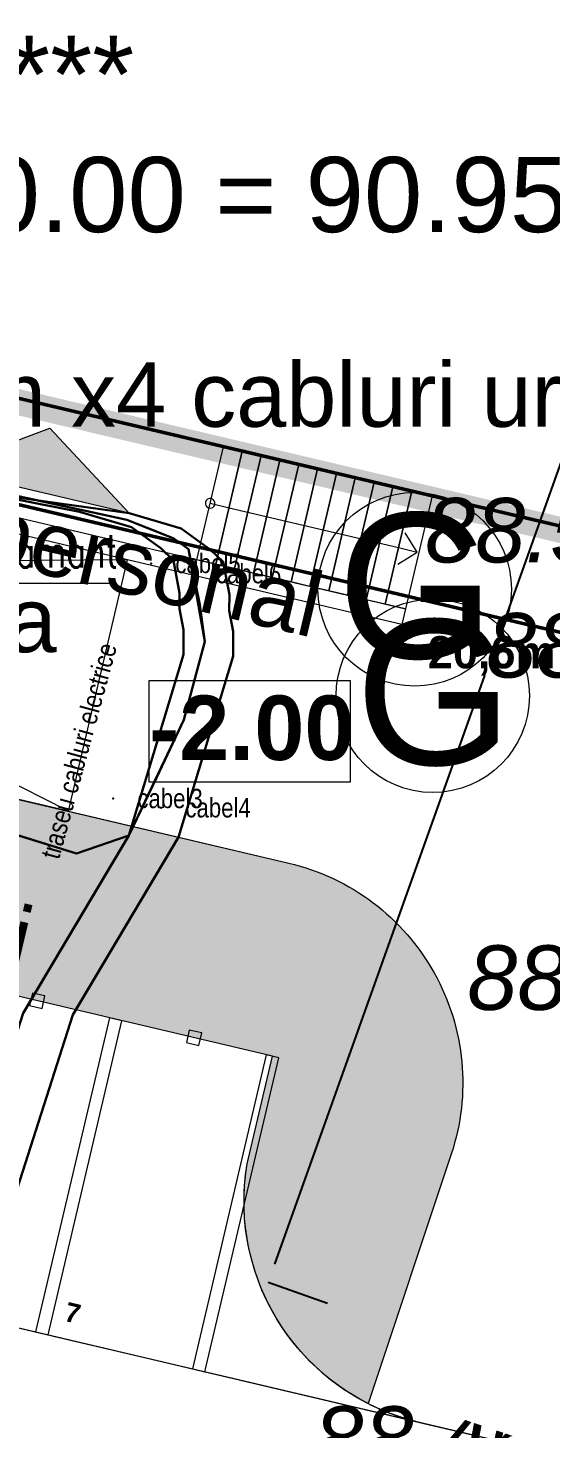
# Model space of a CAD drawing. Header units: millimetres. Extents: x 207782523 to 208144499, y 477594674 to 477848829.
# Drawn here: x 207882167 to 207890279, y 477709438 to 477731154 of the extents above; entities that cross this region are included whole.
import ezdxf
from ezdxf.enums import TextEntityAlignment as Align
from ezdxf.xclip import XClip

# ---------------------------------------------------------------- set-up
doc = ezdxf.new("R2010")
doc.units = ezdxf.units.MM
doc.header["$MEASUREMENT"] = 0
doc.header["$XCLIPFRAME"] = 0
doc.set_wipeout_variables(frame=1)
doc.linetypes.add('Hidden Line', pattern=[391.22222328186, 282.22222328186, -109])
doc.linetypes.add('Wipeout_Contour', pattern=[1000, 0, -1000])
doc.layers.get('0').update_dxf_attribs({"true_color": 0x787878})
for name, color, linetype in [('0_pct_coduri', 6, 'Continuous'), ('0_pct_simboluri', 7, 'Continuous'), ('circuite iluminat vitali', 1, 'Continuous'), ('Texte', 7, 'Continuous')]:
    doc.layers.add(name, color=color, linetype=linetype)
doc.layers.add('C__txt_005', color=7, linetype='Continuous', lineweight=5)
for name, color, linetype, true_color in [('New_sit - accese', 7, 'Continuous', 0x787878), ('New_sit - parcare', 7, 'Continuous', 0x787878), ('sit - accese', 7, 'Continuous', 0x787878), ('trecere de pietoni_12_sit - accese', 7, 'Continuous', 0x787878)]:
    doc.layers.add(name, color=color, linetype=linetype, true_color=true_color)
for name, color, linetype, lineweight, true_color in [('New_sit - accese_Pen_No__1', 7, 'Continuous', 13, 0x787878), ('New_sit - constructii propuse_Pen_No__1', 7, 'Continuous', 13, 0x787878), ('New_sit - constructii propuse_Pen_No__41', 7, 'Continuous', 50, 0x787878), ('New_sit - constructii propuse_Pen_No__61', 7, 'Continuous', 20, 0x787878), ('New_sit - drum_Pen_No__1', 7, 'Continuous', 13, 0x787878), ('New_sit - drum_Pen_No__21', 7, 'Continuous', 20, 0x787878), ('New_sit - parcare_Pen_No__1', 7, 'Continuous', 13, 0x787878), ('New_sit - vegetatie_Pen_No__1', 7, 'Continuous', 13, 0x787878), ('New_sit - vegetatie_Pen_No__104', 7, 'Continuous', 13, 0x787878), ('New_sit - vegetatie_Pen_No__77', 7, 'Continuous', 20, 0x787878), ('sit - accese_Pen_No__1', 7, 'Continuous', 13, 0x787878), ('sit - adnotatii_Pen_No__1', 7, 'Continuous', 13, 0x787878), ('sit - adnotatii_Pen_No__7', 7, 'Continuous', 100, 0x787878), ('sit - cota teren_Pen_No__101', 7, 'Continuous', 13, 0x787878), ('sit - gaze_nat_Pen_No__2', 7, 'Continuous', 13, 0x787878), ('trecere de pietoni_12_0_Pen_No__1', 7, 'Continuous', 13, 0x787878)]:
    doc.layers.add(name, color=color, linetype=linetype, lineweight=lineweight, true_color=true_color)
doc.styles.add('ARIAL_NARROW', font='ARIALN.TTF')
doc.styles.add('GENERATED_STYLE_1', font='arial.ttf')
doc.styles.add('GENERATED_STYLE_2', font='arialbd.ttf')
doc.styles.add('GENERATED_STYLE_4', font='ariali.ttf')
doc.styles.add('IEL04b_Plan de situatie$0$Standard', font='romans.shx', dxfattribs={"width": 0.75})
doc.dimstyles.get("Standard").update_dxf_attribs({"dimtxt": 0.18, "dimasz": 0.18, "dimexe": 0.18, "dimexo": 0.0625, "dimgap": 0.09, "dimtad": 0, "dimtih": 1, "dimtoh": 1, "dimdec": 4, "dimzin": 0, "dimdsep": 46, "dimtxsty": 'Standard', "dimcen": 0.09, "dimadec": 0, "dimazin": 0, "dimtfac": 1, "dimtdec": 4, "dimtofl": 0, "dimtmove": 0, "dimatfit": 3, "dimfxl": 1, "dimtolj": 1, "dimtzin": 0, "dimarcsym": 0})
picture_1 = doc.add_image_def('image4.jpg', size_in_pixel=(512, 384))
pattern_1 = [(90, (207891220.2115784, 477723905.0360718), (-300, 0), [43.30127018922195, -129.903810567666]), (90, (207891370.2115784, 477723991.6386108), (-300, 0), [43.30127018922195, -129.903810567666]), (30.00000000000001, (207891220.2115784, 477723905.0360718), (-150.0000000000001, 259.8076211353316), [43.30127018922195, -129.903810567666]), (30.00000000000001, (207891220.2115784, 477724078.2411499), (-150.0000000000001, 259.8076211353316), [43.30127018922195, -129.903810567666]), (149.9999999999998, (207891220.2115784, 477723905.0360718), (150.0000000000011, 259.8076211353309), [43.30127018922195, -129.903810567666]), (149.9999999999998, (207891220.2115784, 477724078.2411499), (150.0000000000011, 259.8076211353309), [43.30127018922195, -129.903810567666])]

# ---------------------------------------------------------------- blocks, each defined once
blk = doc.blocks.new('Parking Place 23[7]', base_point=(207918807.0036342, 477706501.1168815))
at = {"layer": 'New_sit - parcare_Pen_No__1', "color": 7, "linetype": 'Continuous', "lineweight": 13, "flags": 128}
for points in [[(207918709.6674372, 477706524.0442612), (207918904.3398313, 477706478.1895018), (207920050.7063857, 477711344.9890309), (207919856.0339916, 477711390.8437904)], [(207921049.8090751, 477711006.9153467), (207921244.4814693, 477710961.0605873), (207921290.3362287, 477711155.7329814), (207921095.6638346, 477711201.5877409)], [(207921143.0723638, 477705950.8597681), (207921337.7447579, 477705905.0050087), (207922484.1113123, 477710771.8045378), (207922289.4389182, 477710817.6592972)], [(207923483.2140018, 477710433.7308536), (207923677.8863959, 477710387.8760942), (207923723.7411554, 477710582.5484883), (207923529.0687612, 477710628.4032478)], [(207923576.4772904, 477705377.675275), (207923771.1496845, 477705331.8205156), (207924917.5162389, 477710198.6200447), (207924722.8438448, 477710244.4748042)], [(207925916.6189284, 477709860.5463605), (207926111.2913225, 477709814.691601), (207926157.146082, 477710009.3639952), (207925962.4736878, 477710055.2187546)], [(207926009.882217, 477704804.4907819), (207926204.5546111, 477704758.6360224), (207927350.9211655, 477709625.4355516), (207927156.2487714, 477709671.290311)], [(207928350.023855, 477709287.3618674), (207928544.6962491, 477709241.507108), (207928590.5510086, 477709436.1795021), (207928395.8786144, 477709482.0342615)], [(207928443.2871436, 477704231.3062888), (207928637.9595377, 477704185.4515293), (207929784.3260922, 477709052.2510585), (207929589.653698, 477709098.1058179)], [(207930783.4287816, 477708714.1773743), (207930978.1011757, 477708668.3226148), (207931023.9559352, 477708862.9950089), (207930829.2835411, 477708908.8497684)], [(207930876.6920702, 477703658.1217957), (207931071.3644643, 477703612.2670362), (207932217.7310188, 477708479.0665653), (207932023.0586246, 477708524.9213248)], [(207933216.8337082, 477708140.9928812), (207933411.5061023, 477708095.1381217), (207933457.3608618, 477708289.8105158), (207933262.6884677, 477708335.6652753)], [(207933310.0969968, 477703084.9373025), (207933504.7693909, 477703039.0825431), (207934651.1359453, 477707905.8820722), (207934456.4635512, 477707951.7368317)], [(207935650.2386348, 477707567.8083881), (207935844.911029, 477707521.9536286), (207935890.7657884, 477707716.6260228), (207935696.0933943, 477707762.4807822)], [(207935743.5019234, 477702511.7528094), (207935938.1743176, 477702465.89805), (207937084.540872, 477707332.6975791), (207936889.8684779, 477707378.5523385)]]:
    blk.add_lwpolyline(points, close=True, dxfattribs=at)
at = {"layer": 'New_sit - parcare_Pen_No__1', "color": 7, "lineweight": 13, "style": 'GENERATED_STYLE_2'}
for tag, p in [('num_start_0', (207919288.0579414, 477706815.8952223)), ('num_start_1', (207921721.462868, 477706242.7107292)), ('num_start_2', (207924154.8677946, 477705667.0576646)), ('num_start_3', (207926588.2727212, 477705096.3417429)), ('num_start_4', (207929021.6776478, 477704520.6886784)), ('num_start_5', (207931455.0825744, 477703947.5041853)), ('num_start_6', (207933888.4875011, 477703376.7882636))]:
    blk.add_attdef(tag, text='', height=300.0000000000001, rotation=346.7456790635684, dxfattribs=at).set_placement(p, align=Align.MIDDLE_CENTER)
blk = doc.blocks.new('Entrance Symbol 23[10]', base_point=(207934761.8280911, 477715773.6321768))
at = {"layer": 'New_sit - accese', "linetype": 'Continuous', "lineweight": 0, "true_color": 0x000000}
blk.add_hatch(color=18, dxfattribs=at).paths.add_polyline_path([(207934761.8280911, 477715773.6321768), (207933531.0588667, 477717090.9047819), (207931841.7421449, 477716461.4534229)])
at = {"layer": 'New_sit - accese_Pen_No__1', "color": 7, "linetype": 'Continuous', "lineweight": 13}
for p, q in [((207931841.7421449, 477716461.4534229), (207933531.0588667, 477717090.9047819)), ((207934761.8280911, 477715773.6321768), (207933531.0588667, 477717090.9047819)), ((207934761.8280911, 477715773.6321768), (207931841.7421449, 477716461.4534229))]:
    blk.add_line(p, q, dxfattribs=at)
at = {"layer": 'New_sit - accese_Pen_No__1', "color": 7, "lineweight": 13, "style": 'GENERATED_STYLE_1'}
blk.add_attdef('txt', text='', height=1000, rotation=346.7456819209886, dxfattribs=at).set_placement((207933152.4729851, 477715404.6802666), align=Align.MIDDLE_CENTER)
blk = doc.blocks.new('Drawing_12_12', base_point=(207941905.0562087, 477700552.694346))
at = {"color": 254, "linetype": 'Wipeout_Contour', "lineweight": 0, "ltscale": 2083994179.035752}
blk.add_wipeout([(207942002.55631927, 477701037.4320377), (207942893.1095383, 477703689.1042661), (207940244.17656633, 477704578.7375171), (207939353.6233473, 477701927.0652887)], dxfattribs=at).dxf.layer = 'trecere de pietoni_12_sit - accese'
at = {"layer": 'trecere de pietoni_12_0_Pen_No__1', "color": 7, "lineweight": 13}
image = blk.add_image(picture_1, insert=(207941905.0562087, 477700552.694346), size_in_units=(3880.177636456525, 2910.133227342393), rotation=71.43558599034779, dxfattribs=at)
image.set_boundary_path([(-0.5, -0.5), (511.5, 383.5)])
blk = doc.blocks.new('plan de situatie')
at = {"layer": 'New_sit - vegetatie_Pen_No__104', "linetype": 'Continuous', "lineweight": 13}
h = blk.add_hatch(dxfattribs=at)
h.set_pattern_fill('GRASS', color=256, style=0, pattern_type=2)
h.set_pattern_definition(pattern_1)
edge = h.paths.add_edge_path()
edge.add_line((207841822.4544373, 477726258.2185059), (207840659.0736389, 477721132.1268921))
edge.add_line((207840659.0736389, 477721132.1268921), (207841622.670105, 477720521.8431396))
edge.add_line((207841622.670105, 477720521.8431396), (207842279.3736267, 477720105.9268799))
edge.add_line((207842279.3736267, 477720105.9268799), (207842400.2236328, 477719990.5680542))
edge.add_line((207842400.2236328, 477719990.5680542), (207844456.7319946, 477719854.2846069))
edge.add_line((207844456.7319946, 477719854.2846069), (207844827.7478333, 477719766.892395))
edge.add_arc((207845257.1447197, 477719347.8240177), 599.9999925001778, 133.1663308956339, 135.697436632287, ccw=False)
edge.add_arc((207845259.1900754, 477723261.0514294), 3499.99995707341, 263.2312792646912, 276.7088356752473)
edge.add_line((207845668.0737, 477719785.0172119), (207845633.2612305, 477720082.9904785))
edge.add_arc((207845262.1147495, 477723259.7768906), 3198.393599691772, 276.6637024332308, 345.6671148673782)
edge.add_line((207848360.9545288, 477722467.9981079), (207848361.0004883, 477722467.9872437))
edge.add_line((207848361.0004883, 477722467.9872437), (207850481.8305969, 477731460.8419189))
edge.add_line((207850481.8305969, 477731460.8419189), (207850481.890564, 477731460.8264771))
edge.add_arc((207847378.4668445, 477732259.6077439), 3204.57334053099, 345.5661008771638, 393.1957528501733)
edge.add_arc((207858259.1855809, 477739382.0346717), 9800.003094936594, 180.0700931693231, 213.212562959806, ccw=False)
edge.add_arc((207858259.1531195, 477739381.9402097), 9799.97051846473, 179.9271562080824, 180.0695411271849, ccw=False)
edge.add_arc((207858259.1829183, 477739382.0333089), 9800.000199296113, 166.7458634836064, 179.9277007345683, ccw=False)
edge.add_line((207848720.2281799, 477741628.8858643), (207850439.821228, 477748929.2689209))
edge.add_line((207850439.821228, 477748929.2689209), (207847811.7461853, 477749548.3178711))
edge.add_line((207847811.7461853, 477749548.3178711), (207853985.2284851, 477775757.3001709))
edge.add_line((207853985.2284851, 477775757.3001709), (207881239.3995972, 477769337.6253662))
edge.add_line((207881239.3995972, 477769337.6253662), (207883181.0304565, 477777580.6504517))
edge.add_line((207883181.0304565, 477777580.6504517), (207853855.1736145, 477783928.4268799))
edge.add_line((207853855.1736145, 477783928.4268799), (207847193.6538696, 477755647.4082031))
edge.add_line((207847193.6538696, 477755647.4082031), (207841873.7736206, 477733062.2268677))
edge.add_line((207841873.7736206, 477733062.2268677), (207843296.673645, 477732753.9268799))
edge.add_line((207843296.673645, 477732753.9268799), (207842614.6039124, 477729748.5895386))
edge.add_line((207842614.6039124, 477729748.5895386), (207841822.4544373, 477726258.2185059))
h = blk.add_hatch(dxfattribs=at)
h.set_pattern_fill('GRASS', color=256, style=0, pattern_type=2)
h.set_pattern_definition(pattern_1)
edge = h.paths.add_edge_path()
edge.add_line((207887970.9120178, 477776543.8487549), (207911815.9736328, 477771382.4268799))
edge.add_line((207911815.9736328, 477771382.4268799), (207896012.8244934, 477723985.3057861))
edge.add_line((207896012.8244934, 477723985.3057861), (207895435.0287781, 477722252.3693237))
edge.add_line((207895435.0287781, 477722252.3693237), (207904049.9596863, 477758795.868103))
edge.add_arc((207905996.5983429, 477758336.9586334), 1999.999990181311, 76.73502809281132, 166.7350280928113, ccw=False)
edge.add_line((207906455.5078125, 477760283.59729), (207907976.054718, 477759925.1366577))
edge.add_line((207907976.054718, 477759925.1366577), (207908933.9986877, 477762783.3851318))
edge.add_line((207908933.9986877, 477762783.3851318), (207898972.9736328, 477765129.6890869))
edge.add_line((207898972.9736328, 477765129.6890869), (207898972.9736328, 477765129.6478271))
edge.add_line((207898972.9736328, 477765129.6478271), (207886001.9950256, 477768184.9828491))
edge.add_line((207886001.9950256, 477768184.9828491), (207887970.9120178, 477776543.8487549))
h = blk.add_hatch(dxfattribs=at)
h.set_pattern_fill('GRASS', color=256, style=0, pattern_type=2)
h.set_pattern_definition(pattern_1)
edge = h.paths.add_edge_path()
edge.add_line((207859513.7567444, 477719578.7324829), (207859512.4841003, 477719579.0304565))
edge.add_line((207859512.4841003, 477719579.0304565), (207861677.3347168, 477728823.2729492))
edge.add_line((207861677.3347168, 477728823.2729492), (207861677.2886658, 477728823.2828369))
edge.add_arc((207864809.5393187, 477728148.0614235), 3204.203194172089, 120.25838404120469, 167.834870428303, ccw=False)
edge.add_arc((207858259.1826597, 477739382.0333754), 9800.000004803873, 300.2416924466207, 342.9509077905246)
edge.add_line((207867628.5108337, 477736508.7617798), (207867627.9135742, 477736508.904541))
edge.add_line((207867627.9135742, 477736508.904541), (207869290.0168762, 477743462.6653442))
edge.add_line((207869290.0168762, 477743462.6653442), (207870869.3065796, 477721823.0186157))
edge.add_line((207870869.3065796, 477721823.0186157), (207882610.7359619, 477719057.3446655))
edge.add_line((207882610.7359619, 477719057.3446655), (207886213.3083191, 477718209.0298462))
edge.add_arc((207885411.0875295, 477714802.206994), 3500.000020203197, -18.439418973097474, 76.74967345123429, ccw=False)
edge.add_line((207888731.3927307, 477713695.1507568), (207887442.7265625, 477709830.1573486))
edge.add_arc((207889028.5741127, 477712961.9228861), 3510.39425618125, 170.4034586210304, 243.1434893576974, ccw=False)
edge.add_line((207885567.3039551, 477713547.1380005), (207885960.1782837, 477715215.0518799))
edge.add_line((207885960.1782837, 477715215.0518799), (207867709.6413574, 477719513.9355469))
edge.add_line((207867709.6413574, 477719513.9355469), (207867365.7306824, 477718053.8926392))
edge.add_arc((207863938.9456177, 477718888.1773987), 3526.880624518225, 256.3169732147574, 346.31697321475747, ccw=False)
edge.add_line((207863104.6608582, 477715461.392334), (207861883.2166748, 477715748.9589844))
edge.add_line((207861883.2166748, 477715748.9589844), (207861951.9988403, 477716040.9675293))
edge.add_arc((207862685.6750125, 477719155.7258484), 3200.000017532904, 172.403862283547, 256.7456787521594, ccw=False)
at = {"layer": 'New_sit - vegetatie_Pen_No__77', "linetype": 'Continuous', "lineweight": 20}
h = blk.add_hatch(dxfattribs=at)
h.set_pattern_fill('BATT_INSULATION', color=256, style=0, pattern_type=2)
h.set_pattern_definition([(32.89492850111852, (207897720.8542175, 477703060.8220825), (-817.1303375871831, 743.7003241718915), []), (109.4702688662456, (207897720.8542175, 477703060.8220825), (1085.159705237483, 65.77352557282899), [])])
h.paths.add_polyline_path([(207888967.2706604, 477702942.100647, -0.1401279209267136), (207891223.0508728, 477700535.8021851, -0.196312661528246), (207891617.1791687, 477696016.2880249), (207891900.9711609, 477696734.4848633), (207898613.8062744, 477694470.989563), (207903568.7153625, 477709398.9550781), (207896890.8626404, 477711650.6546631), (207897331.95224, 477712958.7915649, -0.2043962265595705), (207894197.2304077, 477709445.0769653, -0.1383373882762074), (207890983.2818604, 477708912.6402588), (207890977.7745972, 477708896.3302002), (207889049.575531, 477703185.8515625), (207888998.1096497, 477703033.4321899)])
at = {"layer": 'New_sit - accese_Pen_No__1', "linetype": 'Continuous', "lineweight": 13}
for p, q in [((207883710.1362305, 477722907.8643188), (207875679.8999634, 477724799.3731079)), ((207883710.1362305, 477722907.8643188), (207875221.3523865, 477722852.6491699)), ((207882793.0410156, 477719014.4164429), (207875221.3523865, 477722852.6491699)), ((207882793.0410156, 477719014.4164429), (207883710.1362305, 477722907.8643188)), ((207882793.0410156, 477719014.4164429), (207870869.3569031, 477721823.0204468))]:
    blk.add_line(p, q, dxfattribs=at)
at = {"layer": 'New_sit - constructii propuse_Pen_No__1', "linetype": 'Continuous', "lineweight": 13, "flags": 128}
blk.add_lwpolyline([(207891723.5801392, 477723126.5022583), (207877901.8515015, 477726381.8133545), (207877489.22229, 477724630.0319824), (207888023.117981, 477722148.7903442), (207887965.79953, 477721905.4498291), (207883710.1362305, 477722907.8643188), (207883710.1333923, 477722907.8521729), (207875679.8496399, 477724799.3713379), (207880196.5546265, 477743974.6497192), (207876303.1064453, 477744891.744873), (207870869.3066711, 477721823.0186157), (207882793.0384216, 477719014.4036255), (207882793.0410156, 477719014.4164429), (207886213.3083191, 477718209.0298462, -0.4409957015812059), (207888731.3927307, 477713695.1507568), (207887442.7265625, 477709830.1573486, 0.0591887505356035), (207888220.5762024, 477709545.7837524), (207890977.7745972, 477708896.3302002)], format="xyb", dxfattribs=at)
at = {"layer": 'New_sit - constructii propuse_Pen_No__41', "linetype": 'Continuous', "lineweight": 50, "flags": 128}
for points in [[(207854514.824585, 477764920.8621216), (207857974.4665527, 477764105.9492188), (207858593.5065308, 477766734.0296021), (207874795.7763672, 477762917.6118164), (207874256.9822083, 477760630.2081299), (207878880.4515686, 477759541.1575928), (207878509.8218689, 477757967.6813965), (207883327.9995728, 477756832.7676392), (207884489.6238403, 477761764.3426514), (207899966.0791931, 477758118.8892212), (207891723.6976013, 477723126.5748901), (207876149.906189, 477726794.9556274), (207879738.0296631, 477742028.0218506), (207850731.8295593, 477748860.4857178)], [(207850731.8295593, 477748860.4857178), (207854514.824585, 477764920.8621216), (207857984.2001648, 477764103.6564941), (207866168.9048157, 477762175.7628784), (207866787.9447937, 477764803.8432007), (207874795.7763672, 477762917.6118164), (207874256.9822083, 477760630.2081299), (207878880.4515686, 477759541.1575928), (207878509.8218689, 477757967.6813965), (207883327.9995728, 477756832.7676392), (207884489.6238403, 477761764.3426514), (207899966.0791931, 477758118.8892212), (207891723.6976013, 477723126.5748901), (207876149.906189, 477726794.9556274), (207879738.0296631, 477742028.0218506)], [(207854514.824585, 477764920.8621216), (207873690.0554199, 477760404.168335), (207873770.301239, 477760744.8449707), (207878880.4515686, 477759541.1575928), (207878524.6485901, 477758030.6269531), (207883342.8262939, 477756895.7131958), (207884489.6238403, 477761764.3426514), (207899966.0791931, 477758118.8892212), (207891723.6976013, 477723126.5748901), (207876149.906189, 477726794.9556274), (207880196.5772705, 477743974.7457886), (207851190.3771667, 477750807.2096558)], [(207854514.824585, 477764920.8621216), (207873690.0554199, 477760404.168335), (207873770.301239, 477760744.8449707), (207878880.4515686, 477759541.1575928), (207878509.8218689, 477757967.6813965), (207883327.9995728, 477756832.7676392), (207884489.6238403, 477761764.3426514), (207899966.0791931, 477758118.8892212), (207891723.6976013, 477723126.5748901), (207876149.906189, 477726794.9556274), (207880196.5772705, 477743974.7457886), (207851190.3771667, 477750807.2096558)], [(207854514.824585, 477764920.8621216), (207873690.0554199, 477760404.168335), (207873770.301239, 477760744.8449707), (207878880.4515686, 477759541.1575928), (207878509.8218689, 477757967.6813965), (207883327.9995728, 477756832.7676392), (207884489.6238403, 477761764.3426514), (207899966.0791931, 477758118.8892212), (207891723.6976013, 477723126.5748901), (207876149.906189, 477726794.9556274), (207880196.5772705, 477743974.7457886), (207851190.3771667, 477750807.2096558)], [(207870474.1212158, 477726488.09021), (207874891.678833, 477745224.2229614), (207880196.5546265, 477743974.6497192), (207876149.906189, 477726794.9556274), (207891723.6025391, 477723126.59729), (207891356.7644653, 477721569.2182007)]]:
    blk.add_lwpolyline(points, close=True, dxfattribs=at)
at = {"layer": 'New_sit - constructii propuse_Pen_No__61', "linetype": 'Continuous', "lineweight": 20, "flags": 128}
blk.add_lwpolyline([(207851190.3545227, 477750807.1135254), (207854514.824585, 477764920.8621216), (207866168.9048157, 477762175.7628784), (207873690.0554199, 477760404.168335), (207873770.301239, 477760744.8449707), (207878880.4515686, 477759541.1575928), (207878509.8218689, 477757967.6813965), (207883327.9995728, 477756832.7676392), (207884489.6238403, 477761764.3426514), (207899966.0791931, 477758118.8892212), (207891723.6976013, 477723126.5748901), (207876149.906189, 477726794.9556274), (207880196.5546265, 477743974.6497192)], close=True, dxfattribs=at)
at = {"layer": 'New_sit - drum_Pen_No__1', "linetype": 'Continuous', "lineweight": 13}
blk.add_line((207874395.0262146, 477712802.3690796), (207891745.9545288, 477708715.3867188), dxfattribs=at)
at = {"layer": 'New_sit - drum_Pen_No__21', "linetype": 'Continuous', "lineweight": 20, "flags": 128}
blk.add_lwpolyline([(207861942.710022, 477715735.4914551), (207870456.4705811, 477713730.0893555), (207870456.7202454, 477713730.0305176), (207874394.2803955, 477712802.5447388, 4.25690882934323e-05), (207874395.0262146, 477712802.3690186), (207882911.9434509, 477710796.2233276), (207885345.3483582, 477710223.0388184), (207887778.7532959, 477709649.8543091), (207890212.1582031, 477709076.6698608)], format="xyb", dxfattribs=at)
at = {"layer": 'New_sit - parcare_Pen_No__1', "linetype": 'Continuous', "lineweight": 13, "flags": 128}
blk.add_lwpolyline([(207867365.7270508, 477718053.8772583, -0.4098152098541127), (207863156.2774353, 477715449.236084), (207873863.4871216, 477712927.5721436), (207887247.2142334, 477709775.0574951), (207888220.5762024, 477709545.7837524, -0.3953693047909299), (207885567.3039551, 477713547.1380005), (207885960.1783142, 477715215.0519409), (207867709.6413574, 477719513.9355469)], format="xyb", close=True, dxfattribs=at)
at = {"layer": 'New_sit - vegetatie_Pen_No__1', "linetype": 'Continuous', "lineweight": 13, "flags": 128}
blk.add_lwpolyline([(207859513.7567444, 477719578.7324829), (207859512.4841003, 477719579.0304565), (207861677.3347168, 477728823.2729492), (207861677.2886658, 477728823.2828369, -0.2106259012013292), (207863194.9401245, 477730915.7296753, 0.1885417267687956), (207867628.5108337, 477736508.7617798), (207867627.9135742, 477736508.904541), (207869290.0168762, 477743462.6653442), (207870869.3065796, 477721823.0186157), (207882610.7359619, 477719057.3446655), (207886213.3083191, 477718209.0298462, -0.4409957015813921), (207888731.3927307, 477713695.1507568), (207887442.7265625, 477709830.1573486, -0.3284933451120031), (207885567.3039551, 477713547.1380005), (207885960.1782837, 477715215.0518799), (207867709.6413574, 477719513.9355469), (207867365.7306824, 477718053.8926392, -0.414213562373095), (207863104.6608582, 477715461.392334), (207861883.2166748, 477715748.9589844), (207861951.9988403, 477716040.9675293, -0.38557624065586)], format="xyb", close=True, dxfattribs=at)
at = {"layer": 'sit - accese_Pen_No__1', "linetype": 'Continuous', "lineweight": 13}
for p, q in [((207884786.6894226, 477722911.1256714), (207885199.3822327, 477724663.1772461)), ((207885491.3908386, 477724594.3950806), (207885078.697998, 477722842.3435669)), ((207885078.697998, 477722842.3435669), (207885491.3908386, 477724594.3950806)), ((207885199.3822327, 477724663.1772461), (207885491.3908386, 477724594.3950806)), ((207885783.3994141, 477724525.6129761), (207885370.706604, 477722773.5614014)), ((207885370.706604, 477722773.5614014), (207885783.3994141, 477724525.6129761)), ((207885491.3908386, 477724594.3950806), (207885783.3994141, 477724525.6129761)), ((207885783.3994141, 477724525.6129761), (207886075.40802, 477724456.8308105)), ((207886075.40802, 477724456.8308105), (207885662.7151794, 477722704.7792969)), ((207885662.7151794, 477722704.7792969), (207886075.40802, 477724456.8308105)), ((207886367.4165955, 477724388.0487061), (207885954.7237549, 477722635.9971313)), ((207885954.7237549, 477722635.9971313), (207886367.4165955, 477724388.0487061)), ((207886075.40802, 477724456.8308105), (207886367.4165955, 477724388.0487061)), ((207886659.4252014, 477724319.2665405), (207886246.7323608, 477722567.2149658)), ((207886246.7323608, 477722567.2149658), (207886659.4252014, 477724319.2665405)), ((207886367.4165955, 477724388.0487061), (207886659.4252014, 477724319.2665405)), ((207886951.4337769, 477724250.484375), (207886538.7409363, 477722498.4328613)), ((207886538.7409363, 477722498.4328613), (207886951.4337769, 477724250.484375)), ((207886659.4252014, 477724319.2665405), (207886951.4337769, 477724250.484375)), ((207886951.4337769, 477724250.484375), (207887243.4423523, 477724181.7022705)), ((207887243.4423523, 477724181.7022705), (207886830.7495422, 477722429.6506958)), ((207886830.7495422, 477722429.6506958), (207887243.4423523, 477724181.7022705)), ((207887535.4509888, 477724112.920105), (207887122.7581177, 477722360.8685303)), ((207887122.7581177, 477722360.8685303), (207887535.4509888, 477724112.920105)), ((207887243.4423523, 477724181.7022705), (207887535.4509888, 477724112.920105)), ((207887827.4595642, 477724044.1380005), (207887414.7667236, 477722292.0864258)), ((207887414.7667236, 477722292.0864258), (207887827.4595642, 477724044.1380005)), ((207887535.4509888, 477724112.920105), (207887827.4595642, 477724044.1380005)), ((207887827.4595642, 477724044.1380005), (207888119.4681702, 477723975.355835)), ((207888119.4681702, 477723975.355835), (207887706.7753296, 477722223.3043213)), ((207887706.7753296, 477722223.3043213), (207888119.4681702, 477723975.355835)), ((207888435.810791, 477723900.8418579), (207888023.117981, 477722148.7903442)), ((207888119.4681702, 477723975.355835), (207888411.4767456, 477723906.5736694)), ((207888411.4767456, 477723906.5736694), (207888435.810791, 477723900.8418579)), ((207884993.0358276, 477723787.1514893), (207885285.0444031, 477723718.3693237)), ((207885285.0444031, 477723718.3693237), (207887913.1217346, 477723099.3300781)), ((207888205.1303101, 477723030.5479736), (207888019.1082764, 477723331.2069092)), ((207887904.4713745, 477722844.5258789), (207888205.1303101, 477723030.5479736)), ((207887913.1217346, 477723099.3300781), (207888205.1303101, 477723030.5479736)), ((207885078.697998, 477722842.3435669), (207884786.6894226, 477722911.1256714)), ((207885370.706604, 477722773.5614014), (207885078.697998, 477722842.3435669)), ((207885662.7151794, 477722704.7792969), (207885370.706604, 477722773.5614014)), ((207885954.7237549, 477722635.9971313), (207885662.7151794, 477722704.7792969)), ((207886246.7323608, 477722567.2149658), (207885954.7237549, 477722635.9971313)), ((207886538.7409363, 477722498.4328613), (207886246.7323608, 477722567.2149658)), ((207886830.7495422, 477722429.6506958), (207886538.7409363, 477722498.4328613)), ((207887122.7581177, 477722360.8685303), (207886830.7495422, 477722429.6506958)), ((207887414.7667236, 477722292.0864258), (207887122.7581177, 477722360.8685303)), ((207887706.7753296, 477722223.3043213), (207887414.7667236, 477722292.0864258)), ((207887998.783905, 477722154.5221558), (207887706.7753296, 477722223.3043213)), ((207888023.117981, 477722148.7903442), (207887998.783905, 477722154.5221558))]:
    blk.add_line(p, q, dxfattribs=at)
for start, end in [(346.7444245723552, 166.7444245723551), (166.7444245723551, 346.7444245723552)]:
    blk.add_arc((207884993.0358276, 477723787.1514893), 75.00000001251588, start, end, dxfattribs=at)
at = {"layer": 'sit - adnotatii_Pen_No__1', "linetype": 'Continuous', "lineweight": 13, "flags": 128}
blk.add_lwpolyline([(207884047.189209, 477721037.2138672), (207887164.9161377, 477721037.2138672), (207887164.9161377, 477719465.7836304), (207884047.189209, 477719465.7836304)], close=True, dxfattribs=at)
at = {"layer": 'sit - gaze_nat_Pen_No__2', "linetype": 'Continuous', "lineweight": 13}
for centre in [(207888165.081543, 477722454.1115112), (207888165.081543, 477722454.1115112), (207888445.1534424, 477720802.3949585), (207888445.1534424, 477720802.3949585)]:
    blk.add_circle(centre, 1500, dxfattribs=at)
at = {"layer": 'New_sit - accese', "linetype": 'Continuous', "lineweight": 13}
ref = blk.add_blockref('Entrance Symbol 23[10]', (207883734.8017273, 477723633.059082), dxfattribs=at)
ref.add_attrib('txt', 'acces personal', dxfattribs={"layer": 'New_sit - accese_Pen_No__1', "color": 7, "lineweight": 13, "height": 1000, "rotation": 346.7444245723552, "style": 'GENERATED_STYLE_1'}).set_placement((207882125.4465942, 477723264.1071167), align=Align.MIDDLE_CENTER)
at = {"layer": 'New_sit - parcare', "linetype": 'Continuous', "lineweight": 13}
ref = blk.add_blockref('Parking Place 23[7]', (207867779.9772644, 477714360.5437622), dxfattribs=at)
ref.add_attrib('num_start', '1', dxfattribs={"layer": 'New_sit - parcare_Pen_No__1', "color": 7, "lineweight": 13, "height": 300.0000000000001, "rotation": 346.7444245723552, "style": 'GENERATED_STYLE_2'}).set_placement((207868261.0315857, 477714675.3220825), align=Align.MIDDLE_CENTER)
ref.add_attrib('num_start_1', '2', dxfattribs={"layer": 'New_sit - parcare_Pen_No__1', "color": 7, "lineweight": 13, "height": 300.0000000000001, "rotation": 346.7444245723552, "style": 'GENERATED_STYLE_2'}).set_placement((207870694.4364929, 477714102.1375732), align=Align.MIDDLE_CENTER)
ref.add_attrib('num_start_2', '3', dxfattribs={"layer": 'New_sit - parcare_Pen_No__1', "color": 7, "lineweight": 13, "height": 300.0000000000001, "rotation": 346.7444245723552, "style": 'GENERATED_STYLE_2'}).set_placement((207873127.8414307, 477713526.4845581), align=Align.MIDDLE_CENTER)
ref.add_attrib('num_start_3', '4', dxfattribs={"layer": 'New_sit - parcare_Pen_No__1', "color": 7, "lineweight": 13, "height": 300.0000000000001, "rotation": 346.7444245723552, "style": 'GENERATED_STYLE_2'}).set_placement((207875561.2463379, 477712955.7686157), align=Align.MIDDLE_CENTER)
ref.add_attrib('num_start_4', '5', dxfattribs={"layer": 'New_sit - parcare_Pen_No__1', "color": 7, "lineweight": 13, "height": 300.0000000000001, "rotation": 346.7444245723552, "style": 'GENERATED_STYLE_2'}).set_placement((207877994.6512756, 477712380.1155396), align=Align.MIDDLE_CENTER)
ref.add_attrib('num_start_5', '6', dxfattribs={"layer": 'New_sit - parcare_Pen_No__1', "color": 7, "lineweight": 13, "height": 300.0000000000001, "rotation": 346.7444245723552, "style": 'GENERATED_STYLE_2'}).set_placement((207880428.0561829, 477711806.9310303), align=Align.MIDDLE_CENTER)
ref.add_attrib('num_start_6', '7', dxfattribs={"layer": 'New_sit - parcare_Pen_No__1', "color": 7, "lineweight": 13, "height": 300.0000000000001, "rotation": 346.7444245723552, "style": 'GENERATED_STYLE_2'}).set_placement((207882861.4611206, 477711236.2151489), align=Align.MIDDLE_CENTER)
at = {"layer": 'sit - adnotatii_Pen_No__1', "linetype": 'Continuous', "lineweight": 13, "insert": (207884047.189209, 477719792.1853638), "char_height": 1000, "attachment_point": 7, "style": 'GENERATED_STYLE_2'}
blk.add_mtext('\\A1;{\\pql;\\fArial|b1|i0|c0|p34;-2.\\fArial|b1|i0|c0|p34;00}', dxfattribs=at)
at = {"layer": 'sit - adnotatii_Pen_No__7', "linetype": 'Continuous', "lineweight": 100, "insert": (207880553.870697, 477727973.0872803), "char_height": 1200, "attachment_point": 7, "line_spacing_factor": 0.939259909363396, "style": 'GENERATED_STYLE_2'}
blk.add_mtext('\\A1;{\\pql;\\fArial|b1|i0|c0|p34;CLINICA\\P\\pql;\\fArial|b1|i0|c0|p34;OBSTETRICA-GINECOLOGIE\\P\\pql;\\fArial|b0|i0|c0|p34;D+P+4E+E\\fArial|b0|i0|c0|p34;\\A1{\\H.66x;\\S ^ tehnic;}\\P\\pql;\\fArial|b0|i0|c0|p34;*****\\P\\pql;\\fArial|b0|i0|c0|p34;A\\fArial|b0|i0|c0|p34;\\A1{\\H.66x;\\S ^ c;}\\fArial|b0|i0|c0|p34; = 1.005 mp\\P\\pql;\\fArial|b0|i0|c0|p34;A\\fArial|b0|i0|c0|p34;\\A1{\\H.66x;\\S ^ cd;}\\fArial|b0|i0|c0|p34; = 6.400 mp\\P\\pql;\\fArial|b0|i0|c0|p34;*****\\P\\pql;\\fArial|b0|i0|c0|p34;grad.rez.foc \\fArial|b1|i0|c0|p34;II\\P\\pql;\\fArial|b0|i0|c0|p34;*****\\P\\pql;\\fArial|b0|i0|c0|p34;categ.imp. \\fArial|b1|i0|c0|p34;B\\P\\pql;\\fArial|b0|i0|c0|p34;*****\\P\\pql;\\fArial|b0|i0|c0|p34;\\H0.971429x;±0.00 = 90.95}', dxfattribs=at)
at = {"layer": 'sit - adnotatii_Pen_No__7', "linetype": 'Continuous', "lineweight": 100, "insert": (207872646.2246399, 477718423.6950073), "char_height": 999.9999999999999, "attachment_point": 7, "rotation": 346.7456790633526, "style": 'GENERATED_STYLE_1'}
blk.add_mtext('\\A1;{\\pql;\\fArial|b0|i0|c0|p34;parcare \\fArial|b0|i0|c0|p34;7\\fArial|b0|i0|c0|p34; locuri}', dxfattribs=at)
at = {"layer": 'sit - cota teren_Pen_No__101', "linetype": 'Continuous', "lineweight": 13, "char_height": 1000, "attachment_point": 7, "style": 'GENERATED_STYLE_4'}
for s, insert in [('\\A1;{\\pql;\\fArial|b0|i1|c0|p34;88.59}', (207888325.8022156, 477722854.8690796)), ('\\A1;{\\pql;\\fArial|b0|i1|c0|p34;88.68}', (207889273.4242554, 477721071.3175049)), ('\\A1;{\\pql;\\fArial|b0|i1|c0|p34;88.44}', (207888980.2097168, 477715919.7826538)), ('\\A1;{\\pql;\\fArial|b0|i1|c0|p34;88.46}', (207886593.609375, 477708774.7382812))]:
    blk.add_mtext(s, dxfattribs=dict(at, insert=insert))
at = {"layer": 'sit - gaze_nat_Pen_No__2', "linetype": 'Continuous', "lineweight": 13, "char_height": 2250, "attachment_point": 4, "style": 'GENERATED_STYLE_1'}
for insert in [(207886961.6515503, 477722493.8590088), (207887241.7234497, 477720842.1424561)]:
    blk.add_mtext('\\A1;{\\pql;\\fArial|b0|i0|c0|p34;G}', dxfattribs=dict(at, insert=insert))
at = {"layer": 'sit - accese', "linetype": 'Continuous', "lineweight": 20}
ref = blk.add_blockref('Drawing_12_12', (207890878.0298462, 477708412.1212158), dxfattribs=at)
XClip(ref).set_block_clipping_path([(207942002.5563192, 477701037.4320377), (207942893.1095383, 477703689.104266), (207940244.1765663, 477704578.7375171), (207939353.6233473, 477701927.0652887)])
blk = doc.blocks.new('*D88')
at = {"layer": 'circuite iluminat vitali', "color": 0, "lineweight": -2, "transparency": 16777216}
for p, q in [((207893743.2228677, 477730807.7535753), (207892824.8266086, 477731135.3767446)), ((207892724.1976898, 477730852.7571183), (207889469.313139, 477721728.6350294)), ((207885995.4815444, 477711990.7585886), (207889250.3660953, 477721114.8806775)), ((207886812.9098138, 477711380.6367513), (207885894.5135547, 477711708.2599205))]:
    blk.add_line(p, q, dxfattribs=at)
at = {"layer": 'circuite iluminat vitali', "color": 0, "lineweight": 30, "transparency": 16777216}
for points in [[(207892677.1044987, 477730869.5568607), (207892771.290881, 477730835.957376), (207892824.9961441, 477731135.3162655)], [(207885948.3883532, 477712007.558331), (207886042.5747356, 477711973.9588462), (207885894.6830902, 477711708.1994414)]]:
    blk.add_solid(points, dxfattribs=at)
at = {"layer": 'Defpoints', "color": 0, "lineweight": 30, "transparency": 16777216}
for p in [(207893743.2817342, 477730807.7325757), (207885894.6830902, 477711708.1994414), (207886812.9686803, 477711380.6157516)]:
    blk.add_point(p, dxfattribs=at)
at = {"layer": 'circuite iluminat vitali', "color": 0, "lineweight": 13, "transparency": 16777216, "insert": (207889359.8396171, 477721421.7578536), "char_height": 500, "attachment_point": 5}
blk.add_mtext('\\A1;{\\fArial|b1|i0|c0|p34;20,6m}', dxfattribs=at)
blk = doc.blocks.new('Punct')
blk.add_point((0, 0))
at = {"flags": 1}
for tag, p in [('DENPCT', (1.4, 0)), ('COTA', (1.4, -2.5)), ('COD', (1.4, -5))]:
    blk.add_attdef(tag, p, '', height=1.5, dxfattribs=at)

msp = doc.modelspace()

# ---------------------------------------------------------------- block references
msp.add_blockref('plan de situatie', (0, 0))

# ---------------------------------------------------------------- next in the draw order: linework, layer by layer
at = {"color": 36, "true_color": 0x7f3300, "const_width": 400}
msp.add_lwpolyline([(207851177.2020901, 477750751.7020441), (207880183.4248647, 477743919.3343945), (207876136.7311358, 477726739.448033), (207891710.522543, 477723071.067306), (207899952.9041273, 477758063.3816381), (207884476.4487941, 477761708.8350145), (207883314.8244889, 477756777.2600313), (207878496.6468079, 477757912.1737902), (207878867.2765126, 477759485.6499746), (207873757.1261667, 477760689.3374102), (207873676.8803376, 477760348.6607204), (207854501.649516, 477764865.3545262), (207851177.2020901, 477750751.7020441)], dxfattribs=at)
at = {"color": 1, "linetype": 'Hidden Line', "ltscale": 20}
msp.add_circle((207888236.9181509, 477751828.6022703), 97000, dxfattribs=at)
at = {"layer": 'C__txt_005'}
msp.add_lwpolyline([(207883476.7493457, 477722541.0702495), (207872557.3306167, 477722541.0702495), (207871009.8010371, 477724382.5266607)], dxfattribs=at)
at = {"layer": 'circuite iluminat vitali', "color": 6, "lineweight": 30}
for points in [[(207867665.5476815, 477721720.6983013), (207868085.1761475, 477721671.8598604), (207868581.9555827, 477721462.7570322), (207869387.9335954, 477721339.8429282), (207870927.4464662, 477721085.7757894), (207873630.858299, 477720259.2647913), (207876110.57893, 477719762.0033224), (207878166.7265236, 477719500.3777647), (207880985.4776229, 477718955.0520188), (207882917.5414359, 477718358.3748262), (207883732.1746674, 477718634.7231445), (207884586.1413047, 477720429.1957754), (207884909.909123, 477721642.3471465), (207884831.1624968, 477722210.759415), (207884658.6190829, 477723074.6559542), (207884431.600106, 477723240.1485227), (207883702.1388588, 477723531.1299129), (207880762.884277, 477724167.6419196), (207878339.4272264, 477724800.8336186), (207877922.9381194, 477724800.8336186), (207877739.3539235, 477724858.3262436), (207878087.9928587, 477726338.4425278), (207878178.0332125, 477726761.054775)], [(207879429.4184563, 477707273.0047985), (207880241.3221571, 477710114.3008772), (207882092.3924016, 477715881.7342444), (207883732.1746674, 477718634.7231445), (207884578.6755973, 477721441.5399185), (207884577.1858658, 477721823.2923661), (207884516.8517376, 477722148.4143679), (207884519.0863349, 477722391.0341464), (207884422.2537835, 477722900.9956238), (207884227.6989289, 477723089.8500008), (207883771.985957, 477723417.5687778), (207883771.985957, 477723417.5687778), (207882963.8017273, 477723656.059082), (207880179.8387656, 477724201.9245261), (207877649.5002564, 477724830.0408463), (207877920.6314006, 477726151.2262751), (207878031.7971412, 477726825.45678)], [(207880200.4184563, 477707250.0047985), (207881012.3221571, 477710091.3008772), (207882863.3924016, 477715858.7342444), (207884503.1746674, 477718611.7231445), (207885349.6755973, 477721418.5399185), (207885348.1858658, 477721800.2923661), (207885287.8517376, 477722125.4143679), (207885290.0863349, 477722368.0341464), (207885193.2537835, 477722877.9956238), (207884998.6989289, 477723066.8500008), (207884542.985957, 477723394.5687778), (207884542.985957, 477723394.5687778), (207883734.8017273, 477723633.059082), (207880915.4428406, 477724028.6542053), (207877863.7745026, 477724866.0979792), (207878134.9056468, 477726187.2834079), (207878295.0517895, 477726802.45678)], [(207881951.5095294, 477718656.7134225), (207882917.5414359, 477718358.3748262), (207883732.1746674, 477718634.7231445), (207884159.157986, 477719531.95946), (207884586.1413047, 477720429.1957754), (207884909.909123, 477721642.3471465), (207884658.6190829, 477723074.6559542), (207884431.600106, 477723240.1485227), (207884188.446357, 477723337.1423194), (207883702.1388588, 477723531.1299129), (207882232.5115679, 477723849.3859162), (207880762.884277, 477724167.6419196)]]:
    msp.add_lwpolyline(points, dxfattribs=at)

# ---------------------------------------------------------------- next in the draw order: block references
at = {"layer": '0_pct_simboluri', "xscale": 1000, "yscale": 1000, "zscale": 1000}
for p in [(207884078.0686848, 477722854.4044669), (207884707.0686848, 477722696.4044669), (207883489.0686848, 477719211.4044669), (207884234.0686848, 477719067.4044669)]:
    msp.add_blockref('Punct', p, dxfattribs=at)

# ---------------------------------------------------------------- next in the draw order: texts
at = {"style": 'ARIAL_NARROW'}
msp.add_text('traseu cabluri electrice', height=300.0000000000001, rotation=74.76759469250005, dxfattribs=at).set_placement((207882646.8753319, 477718251.9961077))
at = {"layer": '0_pct_coduri', "style": 'ARIAL_NARROW'}
for s, p in [('cabel5', (207884453.4345299, 477722704.404467)), ('cabel6', (207885082.4345299, 477722546.404467)), ('cabel3', (207883864.4345299, 477719061.4044669)), ('cabel4', (207884609.4345299, 477718917.4044669))]:
    msp.add_text(s, height=300.0000000000001, dxfattribs=at).set_placement(p)
at = {"layer": 'C__txt_005', "insert": (207877947.2654325, 477722541.0702495), "char_height": 500, "width": 12287.33560764295, "attachment_point": 5, "style": 'IEL04b_Plan de situatie$0$Standard'}
msp.add_mtext('Un cablu CYABY 3x6 mmp pozat in pamant (h=0,8m)', dxfattribs=at)
at = {"layer": 'Texte', "color": 7, "linetype": 'Continuous', "lineweight": 100, "char_height": 1000, "attachment_point": 7, "style": 'GENERATED_STYLE_1'}
for s, insert in [('\\A1;\\pxi-3,l4,t4;+1,5m x4 cabluri urcarepe perete\\P ', (207877525.8443744, 477723003.826195)), ('\\A1;\\pxi-3,l4,t4;+3m x2 cabluri rezerva ', (207867445.7549012, 477721464.5089024))]:
    msp.add_mtext(s, dxfattribs=dict(at, insert=insert))

# ---------------------------------------------------------------- next in the draw order: dimensions: what is measured, and where the dimension line sits
at = {"layer": 'circuite iluminat vitali', "color": 0, "lineweight": 13}
dim = msp.add_aligned_dim(p1=(207893743.2817343, 477730807.7325758), p2=(207886812.9686804, 477711380.6157517), distance=-974.9664091252611, text='{\\fArial|b1|i0|c0|p34;20,6m}', dimstyle='Standard', override={"dimtxt": 500, "dimasz": 300}, dxfattribs=at)
dim.commit()
dim.dimension.update_dxf_attribs({"geometry": '*D88', "text_midpoint": (207889359.8396171, 477721421.7578536)})

doc.saveas('drawing.dxf')
